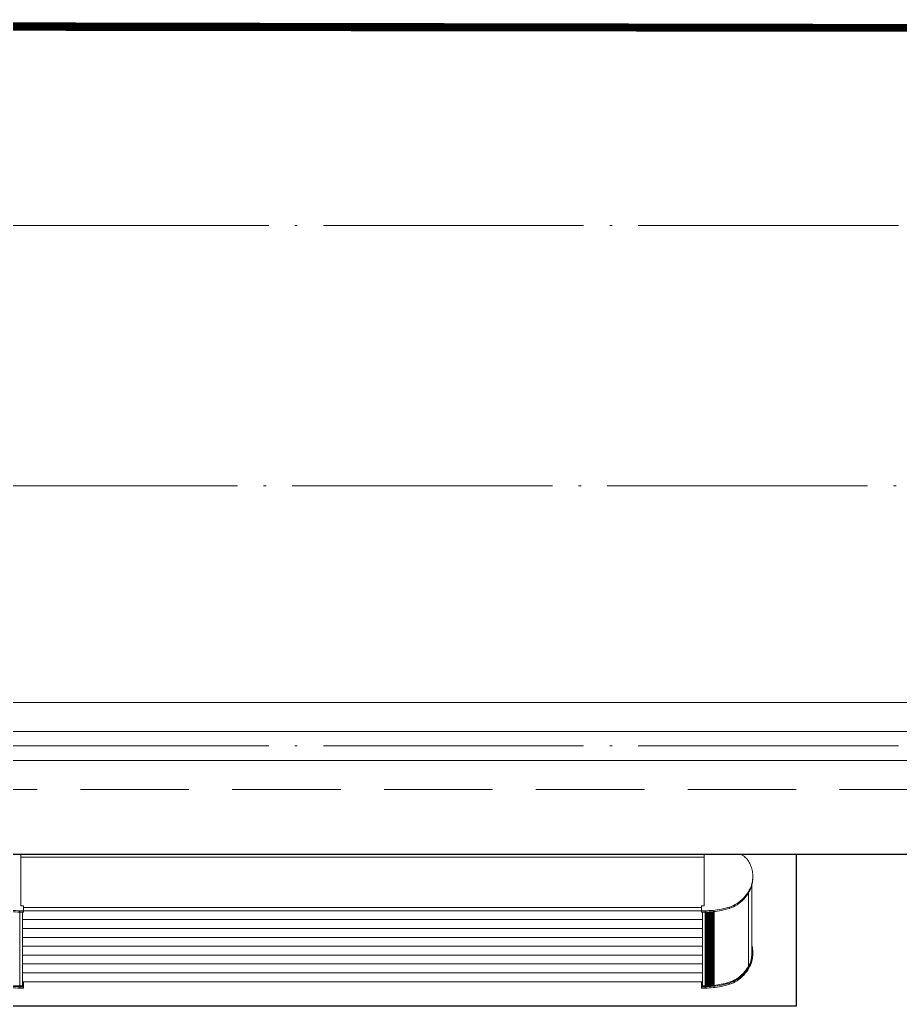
# Model space of a CAD drawing. Extents: x 27938 to 983267, y -209821 to 1628073.
# Drawn here: x 723277 to 725306, y -176235 to -173961 of the extents above; entities that cross this region are included whole.
import ezdxf

# ---------------------------------------------------------------- set-up
doc = ezdxf.new("R2010")
doc.units = 0
doc.header["$LTSCALE"] = 1000
doc.header["$MEASUREMENT"] = 0
doc.linetypes.add('DASH', pattern=[0.35, 0.25, -0.1])
doc.linetypes.add('DOTE', pattern=[2.4200000000000004, 2, -0.2, 0.02, -0.2])
doc.layers.add('3.5方案汇报，与郭总、侯月琴确定户型_t8$0$2020.03.04 -1安徽标准化洋房户型(UA）_t8_t8$0$看线', color=154, linetype='Continuous')
doc.layers.add('看线', color=251, linetype='Continuous')
for name, color, linetype, lineweight in [('DOTE', 19, 'DOTE', 9), ('平面-栏杆', 135, 'Continuous', 15), ('平面-看线', 45, 'Continuous', 15), ('平面-空调预留孔', 173, 'Continuous', 15)]:
    doc.layers.add(name, color=color, linetype=linetype, lineweight=lineweight)

# ---------------------------------------------------------------- blocks, each defined once
blk = doc.blocks.new('GFDGDGRDGRDG')
at = {"layer": 'DOTE', "linetype": 'DOTE', "ltscale": 0.3}
for p, q in [((573593.6739016977, 363758.3317887956), (626393.6739016923, 363758.3317887956)), ((626393.6739016923, 363158.3317887957), (573593.6739016977, 363158.3317887957)), ((573593.6739017051, 362558.3323982247), (626393.6739016923, 362558.3323982094))]:
    blk.add_line(p, q, dxfattribs=at)
blk = doc.blocks.new('gdgdgdrgdfsfs')
at = {"layer": '平面-空调预留孔'}
for p, q in [((701373.3163834652, 763967.556136444), (701455.0161532944, 763967.556136444)), ((701455.0161532944, 763967.556136444), (701455.0161532944, 763849.2168715373)), ((703030.0219369142, 763961.6244854556), (701455.0161532944, 763961.6244854556)), ((703030.0219369142, 763849.2168715373), (703030.0219369142, 763967.556136444)), ((703030.0219369142, 763967.556136444), (703111.7217067434, 763967.556136444)), ((703140.2106977052, 763739.3306756737), (703140.2106977052, 763896.4468192458)), ((703132.4913251596, 763710.1177988369), (703132.4913251596, 763879.0040662766)), ((703134.3819207915, 763885.1245922574), (703134.3819207915, 763882.0559880002)), ((701455.0161532944, 763849.2168715373), (701461.1805594924, 763849.2168715373)), ((701461.1805594924, 763849.2168715373), (701461.1805594924, 763834.6960804195)), ((703023.8575307161, 763834.6960804195), (703023.8575307161, 763849.2168715373)), ((703023.8575307161, 763849.2168715373), (703030.0219369142, 763849.2168715373)), ((703088.5974793264, 763846.2866275816), (703088.5974793264, 763843.2180233242)), ((701461.1805594924, 763837.764684614), (701452.7045009471, 763837.764684614)), ((701452.7045009471, 763837.764684614), (701452.7045009471, 763664.5855840994)), ((701452.7045009471, 763834.6960804195), (701461.1805594924, 763834.6960804195)), ((701458.868907151, 763834.6960804195), (701458.868907151, 763664.5855840994)), ((703023.8575307161, 763845.1939183886), (701461.1805594924, 763845.1939183886)), ((703023.8575307161, 763844.8870580018), (701461.1805594924, 763844.8870580018)), ((703023.8575307161, 763837.7879658407), (701461.1805594924, 763837.7879658407)), ((703032.3335892155, 763837.764684614), (703023.8575307161, 763837.764684614)), ((703023.8575307161, 763834.6960804195), (703032.3335892155, 763834.6960804195)), ((703026.1691830175, 763664.5855840994), (703026.1691830175, 763834.6960804195)), ((703032.3335892155, 763664.5855840994), (703032.3335892155, 763837.764684614)), ((703032.7086586568, 763664.5855840994), (703032.7086586568, 763834.6960804195)), ((703035.0203109581, 763664.6307980407), (703035.0203109581, 763834.7412943607)), ((703037.3017256565, 763664.6691911938), (703037.3017256565, 763834.7796875138)), ((703039.6126174352, 763664.741522972), (703039.6126174352, 763834.8506242295)), ((703041.8952494145, 763664.8562618785), (703041.8952494145, 763834.965363136)), ((703044.2044671141, 763664.9723371229), (703044.2044671141, 763835.0814383805)), ((703046.4892309695, 763665.1413087554), (703046.4892309695, 763835.2476107893)), ((703048.795858996, 763665.3347203997), (703048.795858996, 763835.4410224337)), ((703051.0836718313, 763665.52655435), (703051.0836718313, 763835.6328564466)), ((703053.3867916225, 763665.7958880085), (703053.3867916225, 763835.8979743002)), ((703026.1691830175, 763817.3306042496), (701458.868907151, 763817.3306042496)), ((703026.1691830175, 763796.8732426586), (701458.868907151, 763796.8732426586)), ((703026.1691830175, 763776.4158810694), (701458.868907151, 763776.4158810694)), ((703026.1691830175, 763755.9585195428), (701458.868907151, 763755.9585195428)), ((703026.1691830175, 763735.5011579519), (701458.868907151, 763735.5011579519)), ((703026.1691830175, 763715.0437963627), (701458.868907151, 763715.0437963627)), ((703134.3819207915, 763706.9681897063), (703134.3819207915, 763710.036793901)), ((703026.1691830175, 763694.5864347718), (701458.868907151, 763694.5864347718)), ((701452.7045009471, 763664.5855840994), (701459.6394579487, 763664.5855840994)), ((701458.868907151, 763674.1290731807), (701461.1805594924, 763674.1290731807)), ((703026.1691830175, 763674.1290731807), (701458.868907151, 763674.1290731807)), ((701459.6394579487, 763672.2203754017), (701458.868907151, 763672.2203754017)), ((701459.6394579487, 763669.6632051885), (701458.868907151, 763669.6632051885)), ((701459.6394579487, 763664.5855840994), (701459.6394579487, 763672.2203754017)), ((701461.1805594924, 763659.608282063), (701461.1805594924, 763674.1290731807)), ((703023.8575307161, 763659.608282063), (703023.8575307161, 763674.1290731807)), ((703023.8575307161, 763674.1290731807), (703026.1691830175, 763674.1290731807)), ((703025.3986322656, 763672.2203754017), (703025.3986322656, 763664.5855840994)), ((703026.1691830175, 763672.2203754017), (703025.3986322656, 763672.2203754017)), ((703026.1691830175, 763669.6632051885), (703025.3986322656, 763669.6632051885)), ((703025.3986322656, 763664.5855840994), (703032.3335892155, 763664.5855840994)), ((703088.5974793264, 763668.1302249697), (703088.5974793264, 763671.1988292251)), ((701461.1805594924, 763662.6768862577), (701452.7045009471, 763662.6768862577)), ((701452.7045009471, 763659.608282063), (701452.7045009471, 763662.6768862577)), ((701452.7045009471, 763659.608282063), (701461.1805594924, 763659.608282063)), ((703032.3335892155, 763662.6768862577), (703023.8575307161, 763662.6768862577)), ((703023.8575307161, 763659.608282063), (703032.3335892155, 763659.608282063)), ((703032.3335892155, 763659.608282063), (703032.3335892155, 763662.6768862577))]:
    blk.add_line(p, q, dxfattribs=at)
for points, knots in [([(703111.7217067434, 763967.556136444), (703112.7854991246, 763967.556136444), (703114.9156457037, 763967.3179450457), (703118.0042782442, 763966.2581743486), (703119.9358647249, 763965.1009812369), (703120.8502763936, 763964.420418592)], [0, 0, 0, 0, 4.088364264423198, 8.16804429723128, 12.23142376274969, 12.23142376274969, 12.23142376274969, 12.23142376274969]), ([(703120.8502763936, 763964.420418592), (703123.8290285286, 763962.2034440129), (703129.3880046662, 763956.8896017245), (703136.0160153224, 763946.7058250699), (703140.5564656886, 763934.881150261), (703142.3027468212, 763924.6603191514), (703142.5217554995, 763918.6574020842), (703142.5217743514, 763916.9820445568)], [0, 0, 0, 0, 13.23670799771586, 26.36726207504698, 39.40147981775156, 52.37043501428492, 57.39198820013285, 57.39198820013285, 57.39198820013285, 57.39198820013285]), ([(703142.5217743514, 763916.9820445568), (703142.5218041977, 763914.3295016165), (703142.1178386142, 763907.338213166), (703139.7345655162, 763896.3032136299), (703136.3817345151, 763888.6449191788), (703134.3819207859, 763885.1245922574)], [0, 0, 0, 0, 7.950473396558044, 20.93050460915072, 33.98437332911379, 33.98437332911379, 33.98437332911379, 33.98437332911379]), ([(703134.3819207859, 763882.0559879984), (703136.3817345237, 763885.5763149349), (703139.7345654897, 763893.2346094088), (703142.1178386204, 763904.2696089264), (703142.5218041977, 763911.2608973586), (703142.5217743514, 763913.9134402977)], [0, 0, 0, 0, 13.05386877603348, 26.033899930169, 33.98437332312811, 33.98437332312811, 33.98437332312811, 33.98437332312811]), ([(703133.2601080236, 763883.2000708389), (703129.8855484282, 763877.5567157868), (703121.6915670359, 763866.5476299434), (703106.523996461, 763853.7058306646), (703094.6825529712, 763848.1579513128), (703088.5974793264, 763846.2866275816)], [0, 0, 0, 0, 21.31453508062334, 45.20609783378507, 69.2554547194475, 69.2554547194475, 69.2554547194475, 69.2554547194475]), ([(703089.2295832925, 763843.4158586306), (703095.0936031637, 763845.2831949921), (703106.7050065733, 763850.7912276853), (703122.2115128711, 763863.9178357632), (703130.7512127485, 763875.6647531143), (703134.3819207859, 763882.0559879984)], [0, 0, 0, 0, 23.22119368121156, 47.11275646790276, 70.8123568036171, 70.8123568036171, 70.8123568036171, 70.8123568036171]), ([(701452.7045009471, 763837.7646846122), (701446.3932858002, 763837.7646846122), (701433.7671436334, 763838.3991063283), (701414.9565580068, 763841.2475190646), (701402.5702681504, 763844.4015931892), (701396.4406108824, 763846.2866275816)], [0, 0, 0, 0, 24.25524653851068, 48.50244003951566, 72.72799979804769, 72.72799979804769, 72.72799979804769, 72.72799979804769]), ([(703088.5974793264, 763846.2866275816), (703082.46782204, 763844.4015931835), (703070.0815321803, 763841.2475190823), (703051.2709465378, 763838.3991063174), (703038.6448043701, 763837.7646846122), (703032.3335892041, 763837.7646846122)], [0, 0, 0, 0, 24.22555983069663, 48.47275325863512, 72.72799987066381, 72.72799987066381, 72.72799987066381, 72.72799987066381]), ([(701396.4406108824, 763843.2180233207), (701402.5701548241, 763841.3330237791), (701414.9560549019, 763838.1790369919), (701433.7666312337, 763835.330547691), (701446.3928910843, 763834.6960804176), (701452.7045009471, 763834.6960804176)], [0, 0, 0, 0, 24.22511187140525, 48.47123628677876, 72.72799979609925, 72.72799979609925, 72.72799979609925, 72.72799979609925]), ([(703032.3335892041, 763834.6960804176), (703038.6451990802, 763834.6960804176), (703051.2714589317, 763835.3305476828), (703070.0820352798, 763838.1790370073), (703082.4679353663, 763841.3330237735), (703088.5974793264, 763843.2180233207)], [0, 0, 0, 0, 24.25676356073658, 48.5028879250098, 72.72799986857964, 72.72799986857964, 72.72799986857964, 72.72799986857964]), ([(703140.2154218953, 763759.4417926348), (703141.3056536894, 763755.4038674841), (703142.3052127701, 763749.5165737257), (703142.5217555021, 763743.5696037253), (703142.5217743514, 763741.8942461985)], [0, 0, 0, 0, 12.80764122123172, 17.82919440521907, 17.82919440521907, 17.82919440521907, 17.82919440521907]), ([(703133.1215237053, 763711.1351060537), (703135.052378343, 763714.534042395), (703138.2894409846, 763721.9265177635), (703140.3451095696, 763731.4482335066), (703140.8141391913, 763736.9926437135), (703140.8876965039, 763738.3803859262)], [0, 0, 0, 0, 12.60373532944708, 25.13617921378381, 29.30525780684964, 29.30525780684964, 29.30525780684964, 29.30525780684964]), ([(703142.5217743514, 763741.8942461985), (703142.5218041977, 763739.2417032595), (703142.1178386137, 763732.2504148097), (703139.7345655165, 763721.215415274), (703136.3817345151, 763713.5571208224), (703134.3819207859, 763710.036793901)], [0, 0, 0, 0, 7.950473392959111, 20.93050460723481, 33.98437332719788, 33.98437332719788, 33.98437332719788, 33.98437332719788]), ([(703134.3819207859, 763706.9681897063), (703136.3817345151, 763710.4885166277), (703139.7345655172, 763718.1468110794), (703142.1178386076, 763729.1818105954), (703142.5218041977, 763736.1730990243), (703142.5217743514, 763738.8256419431)], [0, 0, 0, 0, 13.05386871996307, 26.03389993435097, 33.9843732668248, 33.9843732668248, 33.9843732668248, 33.9843732668248]), ([(703140.2106946739, 763739.3317102983), (703140.21066189, 763735.7945220293), (703139.698463636, 763729.5484193077), (703138.3092525953, 763723.5563229432), (703137.5566556591, 763721.0475922892)], [0, 0, 0, 0, 10.60202298853756, 18.65854823458893, 18.65854823458893, 18.65854823458893, 18.65854823458893]), ([(703140.980692666, 763741.8940254834), (703140.9806744652, 763743.5116120654), (703140.8594560684, 763746.8285096604), (703140.4885556304, 763750.1155405575), (703140.2350525912, 763751.7816417527)], [0, 0, 0, 0, 4.848396190425915, 9.93635421409015, 9.93635421409015, 9.93635421409015, 9.93635421409015]), ([(703088.2261005137, 763673.051276593), (703094.1930173831, 763674.886263934), (703105.804621144, 763680.3265357947), (703120.7384916865, 763692.9702925789), (703128.814300359, 763703.8511712984), (703132.1547678113, 763709.4715082081)], [0, 0, 0, 0, 23.58237905550175, 47.01002798982086, 68.1901801935525, 68.1901801935525, 68.1901801935525, 68.1901801935525]), ([(703133.2601080236, 763708.1122724843), (703129.8855484277, 763702.4689174311), (703121.6915670387, 763691.4598315824), (703106.5239964596, 763678.6180323092), (703094.6825529712, 763673.0701529565), (703088.5974793264, 763671.1988292251)], [0, 0, 0, 0, 21.31453508449925, 45.20609783573401, 69.2554547213564, 69.2554547213564, 69.2554547213564, 69.2554547213564]), ([(703089.2295832925, 763668.3280602705), (703095.093603164, 763670.1953966321), (703106.7050065692, 763675.703429332), (703122.2115128946, 763688.8300373977), (703130.7512127408, 763700.576954809), (703134.3819207859, 763706.9681897063)], [0, 0, 0, 0, 23.22119368185914, 47.11275646752261, 70.81235685300805, 70.81235685300805, 70.81235685300805, 70.81235685300805]), ([(701452.7045009471, 763662.6768862577), (701446.3928910838, 763662.6768862577), (701433.7666312354, 763663.311353618), (701414.956054901, 763666.1598428807), (701402.5701548243, 763669.3138296836), (701396.4406108824, 763671.1988292251)], [0, 0, 0, 0, 24.25676351162799, 48.50288792700151, 72.72799979947277, 72.72799979947277, 72.72799979947277, 72.72799979947277]), ([(701396.4406108824, 763668.130224966), (701402.5702681504, 763666.2451905736), (701414.9565579945, 763663.0911164668), (701433.7671436178, 763660.2427036748), (701446.3932857874, 763659.608282063), (701452.7045009471, 763659.608282063)], [0, 0, 0, 0, 24.22555975816914, 48.47275320829232, 72.72799979562446, 72.72799979562446, 72.72799979562446, 72.72799979562446]), ([(703088.5974793264, 763671.1988292251), (703082.4679353661, 763669.313829678), (703070.0820352808, 763666.159842896), (703051.2714589301, 763663.3113536099), (703038.6451990809, 763662.6768862577), (703032.3335892041, 763662.6768862577)], [0, 0, 0, 0, 24.22511194463585, 48.47123630890908, 72.72799987195314, 72.72799987195314, 72.72799987195314, 72.72799987195314]), ([(703032.3335892041, 763659.608282063), (703038.6448043694, 763659.608282063), (703051.2709465397, 763660.2427036702), (703070.0815321798, 763663.0911164789), (703082.46782204, 763666.245190568), (703088.5974793264, 763668.130224966)], [0, 0, 0, 0, 24.25524660943408, 48.50244003759106, 72.7279998679248, 72.7279998679248, 72.7279998679248, 72.7279998679248]), ([(703053.27325866, 763665.7586676369), (703058.8025780979, 763666.3794394592), (703070.3845342165, 763668.2008265316), (703081.8349155444, 763671.1019862981), (703087.7772889647, 763672.913843572)], [0, 0, 0, 0, 21.33156878071077, 44.80609867577529, 44.80609867577529, 44.80609867577529, 44.80609867577529])]:
    blk.add_open_spline(points, degree=3, knots=knots, dxfattribs=at)
for points in [[(703134.3819207859, 763885.1245922574), (703134.0141704797, 763884.4772313314), (703133.6401608514, 763883.8356420851), (703133.2601080236, 763883.2000708389)], [(703088.5974793264, 763843.2180233207), (703088.8083855403, 763843.2828826606), (703089.019090174, 763843.3488292836), (703089.2295832925, 763843.4158586306)], [(703140.2325285957, 763749.2429147173), (703140.6015835707, 763746.8203021373), (703140.8358688462, 763744.3575151402), (703140.9315556104, 763741.892170232)], [(703140.8876965039, 763738.3803859262), (703140.9496694615, 763739.5495761633), (703140.980705858, 763740.7221380479), (703140.980692666, 763741.8940254834)], [(703132.1547678113, 763709.4715082081), (703132.481679948, 763710.0215379421), (703132.8039802245, 763710.5761255778), (703133.1215237053, 763711.1351060537)], [(703134.3819207859, 763710.036793901), (703134.01417048, 763709.3894329754), (703133.6401608512, 763708.74784373), (703133.2601080236, 763708.1122724843)], [(701438.630304063, 763665.1150042021), (701443.3156522464, 763664.7622682209), (701448.011083581, 763664.5855840994), (701452.7045009471, 763664.5855840994)], [(703032.3335892041, 763664.5855840994), (703037.0270065893, 763664.5855840994), (703041.7224379433, 763664.7622682195), (703046.4077861456, 763665.1150042021)], [(703046.4077861456, 763665.1150042021), (703047.176969442, 763665.1729120911), (703047.9459442706, 763665.2355679576), (703048.7146570645, 763665.302969419)], [(703048.7146570645, 763665.302969419), (703049.4775366071, 763665.3698594165), (703050.2401755659, 763665.4414248322), (703051.0025215063, 763665.5176634898)], [(703051.0025215063, 763665.5176634898), (703051.0446816504, 763665.5218797302), (703051.0868409278, 763665.5261102379), (703051.1289993264, 763665.5303550744)], [(703051.1289993264, 763665.5303550744), (703051.8440114597, 763665.6023479607), (703052.5587789523, 763665.6784536378), (703053.27325866, 763665.7586676369)], [(703087.7772889647, 763672.913843572), (703087.9269273069, 763672.95946899), (703088.0765312966, 763673.0052800393), (703088.2261005137, 763673.051276593)], [(703088.5974793264, 763668.130224966), (703088.6499259961, 763668.1463537368), (703088.7023601236, 763668.1625497086), (703088.7547815538, 763668.1788128226)], [(703088.7547815538, 763668.1788128226), (703088.9131651511, 763668.2279494209), (703089.0714338045, 763668.2776991979), (703089.2295832925, 763668.3280602705)]]:
    blk.add_open_spline(points, degree=3, dxfattribs=at)

msp = doc.modelspace()

# ---------------------------------------------------------------- linework, layer by layer
at = {"color": 5, "linetype": 'DASH', "ltscale": 0.8, "const_width": 20}
msp.add_lwpolyline([(721976.5789164696, -166594.812684686), (731356.5780383402, -166594.8073508442), (731356.5787151634, -174574.8073736452), (728426.5780498941, -174574.8073736551), (728426.5780498879, -173974.8073736202), (722256.5754149981, -173974.8073736823), (722256.5754149976, -175174.8075791067), (721506.5750908357, -175174.8073840709)], dxfattribs=at)
at = {"layer": '平面-栏杆'}
for points in [[(723066.5728021845, -175601.4740415424), (727566.5764144302, -175601.4740403366)], [(723066.5728021845, -175668.1407082091), (727566.5764144302, -175668.1407070059)]]:
    msp.add_lwpolyline(points, dxfattribs=at)
at = {"layer": '平面-看线'}
msp.add_lwpolyline([(723066.5728021847, -175534.8073748759), (727566.5764144302, -175534.8073736673)], dxfattribs=at)
at = {"layer": '平面-看线', "linetype": 'DASH'}
msp.add_lwpolyline([(723066.5728021845, -175734.8073748759), (727566.5764144302, -175734.8073736747)], dxfattribs=at)
at = {"layer": '看线', "color": 202, "ltscale": 0.5}
for points in [[(727566.5636452175, -175884.8073847649), (723066.5738410661, -175884.8152361106)], [(725066.5738425232, -175884.8152361106), (725066.5738427746, -176234.8152375859), (723066.5738410661, -176234.8152325228), (723066.5738410661, -175884.8152361106)]]:
    msp.add_lwpolyline(points, dxfattribs=at)

# ---------------------------------------------------------------- block references
at = {"layer": '3.5方案汇报，与郭总、侯月琴确定户型_t8$0$2020.03.04 -1安徽标准化洋房户型(UA）_t8_t8$0$看线', "ltscale": 10}
msp.add_blockref('GFDGDGRDGRDG', (106822.9047994823, -538193.1391624466), dxfattribs=at)
at = {"layer": '平面-空调预留孔'}
msp.add_blockref('gdgdgdrgdfsfs', (21824.0547821963, -939852.3713725545), dxfattribs=at)

doc.saveas('drawing.dxf')
